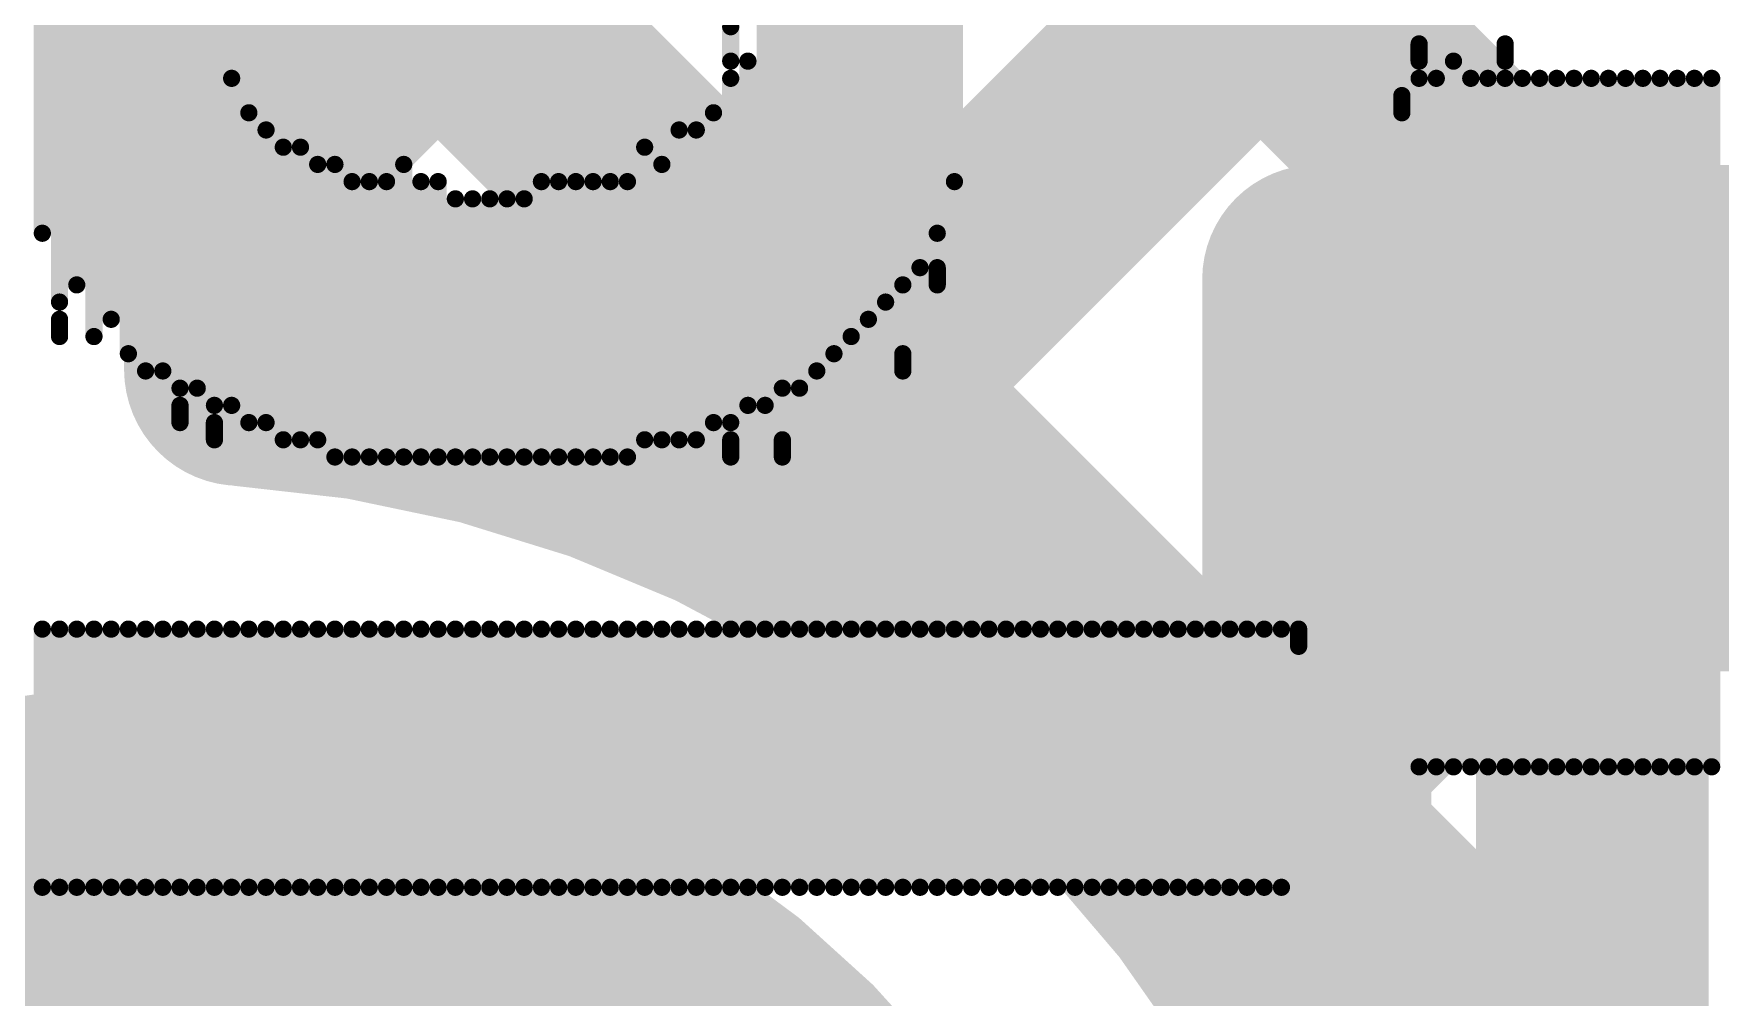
# Model space of a CAD drawing. Header units: millimetres. Extents: x 1.22 to 4.12, y 1.17 to 3.21.
# Drawn here: x 1.4569 to 1.5149, y 2.3973 to 2.4304 of the extents above; entities that cross this region are included whole.
import ezdxf

# ---------------------------------------------------------------- set-up
doc = ezdxf.new("R2010")
doc.units = ezdxf.units.MM
doc.header["$MEASUREMENT"] = 0
for name, color, linetype in [('BottomLayer', 5, 'Continuous'), ('BottomOverlay', 54, 'Continuous'), ('PadHoleLayer', 156, 'Continuous'), ('TopLayer', 1, 'Continuous'), ('TopOverlay', 2, 'Continuous')]:
    doc.layers.add(name, color=color, linetype=linetype)

# ---------------------------------------------------------------- blocks, each defined once
blk = doc.blocks.new('HDR1X2_B_15')
at = {"layer": 'BottomOverlay', "const_width": 0.007874}
for points in [[(-0.05, -0.05), (-0.05, 0.05)], [(0.15, -0.05), (-0.05, -0.05)]]:
    blk.add_lwpolyline(points, dxfattribs=at)
at = {"layer": 'BottomOverlay', "const_width": 0.003937}
blk.add_lwpolyline([(-0.051969, -0.05, 1), (-0.048031, -0.05, 1)], format="xyb", close=True, dxfattribs=at)
blk.add_lwpolyline([(-0.051969, -0.05, 1), (-0.048031, -0.05, 1)], format="xyb", close=True, dxfattribs=at)

msp = doc.modelspace()

# ---------------------------------------------------------------- linework, layer by layer
at = {"layer": 'BottomLayer', "const_width": 0.008}
for points in [[(1.464, 2.429766), (1.468734, 2.4345)], [(1.464, 2.425666), (1.472834, 2.4345)], [(1.468732, 2.434498), (1.510472, 2.392758)], [(1.481029, 2.414411), (1.501118, 2.4345)], [(1.496795, 2.401892), (1.529402, 2.4345)], [(1.497015, 2.4345), (1.518987, 2.412528)], [(1.464, 2.418902), (1.464, 2.429766)], [(1.510472, 2.412528), (1.591528, 2.412528)], [(1.510472, 2.331472), (1.510472, 2.412528)]]:
    msp.add_lwpolyline(points, dxfattribs=at)
at = {"layer": 'BottomLayer', "const_width": 0.004}
for points in [[(1.462, 2.429766, 1), (1.466, 2.429766, 1)], [(1.462, 2.429766, 1), (1.466, 2.429766, 1)], [(1.462, 2.425666, 1), (1.466, 2.425666, 1)], [(1.462, 2.418902, 1), (1.466, 2.418902, 1)], [(1.462, 2.418902, 1), (1.466, 2.418902, 1)], [(1.479029, 2.414411, 1), (1.483029, 2.414411, 1)], [(1.508472, 2.412528, 1), (1.512472, 2.412528, 1)], [(1.508472, 2.412528, 1), (1.512472, 2.412528, 1)], [(1.494795, 2.401892, 1), (1.498795, 2.401892, 1)]]:
    msp.add_lwpolyline(points, format="xyb", close=True, dxfattribs=at)
at = {"layer": 'BottomLayer', "const_width": 0.008}
msp.add_lwpolyline([(1.464, 2.418902, -0.395228), (1.507, 2.373)], format="xyb", dxfattribs=at)
at = {"layer": 'PadHoleLayer', "const_width": 0.035}
msp.add_lwpolyline([(1.4435, 2.373, 1), (1.4785, 2.373, 1)], format="xyb", close=True, dxfattribs=at)
at = {"layer": 'TopLayer', "const_width": 0.008}
for points in [[(1.464, 2.418902), (1.464, 2.716548)], [(1.464, 2.425666), (1.630261, 2.591927)], [(1.481029, 2.414411), (1.5505, 2.483882)], [(1.464, 2.467515), (1.518987, 2.412528)], [(1.464, 2.439231), (1.510472, 2.392758)], [(1.496795, 2.401892), (1.530272, 2.43537)], [(1.510472, 2.331472), (1.510472, 2.412528)], [(1.510472, 2.412528), (1.53, 2.412528)]]:
    msp.add_lwpolyline(points, dxfattribs=at)
at = {"layer": 'TopLayer', "const_width": 0.004}
for points in [[(1.462, 2.425666, 1), (1.466, 2.425666, 1)], [(1.462, 2.418902, 1), (1.466, 2.418902, 1)], [(1.462, 2.418902, 1), (1.466, 2.418902, 1)], [(1.479029, 2.414411, 1), (1.483029, 2.414411, 1)], [(1.508472, 2.412528, 1), (1.512472, 2.412528, 1)], [(1.508472, 2.412528, 1), (1.512472, 2.412528, 1)], [(1.494795, 2.401892, 1), (1.498795, 2.401892, 1)]]:
    msp.add_lwpolyline(points, format="xyb", close=True, dxfattribs=at)
at = {"layer": 'TopLayer', "const_width": 0.008}
msp.add_lwpolyline([(1.464, 2.418902, -0.395228), (1.507, 2.373)], format="xyb", dxfattribs=at)
at = {"layer": 'TopOverlay', "const_width": 0.000592}
for points in [[(1.459557, 2.420628), (1.459557, 2.446659)], [(1.460148, 2.419445), (1.460148, 2.446659)], [(1.46074, 2.418853), (1.46074, 2.446659)], [(1.461332, 2.418853), (1.461332, 2.446659)], [(1.461923, 2.418261), (1.461923, 2.446659)], [(1.462515, 2.418261), (1.462515, 2.446659)], [(1.463106, 2.41767), (1.463106, 2.446659)], [(1.482038, 2.41767), (1.482038, 2.446659)], [(1.482629, 2.418261), (1.482629, 2.446659)], [(1.483221, 2.418261), (1.483221, 2.446659)], [(1.483813, 2.418853), (1.483813, 2.446659)], [(1.484404, 2.419445), (1.484404, 2.446659)], [(1.484996, 2.420036), (1.484996, 2.446659)], [(1.485588, 2.420628), (1.485588, 2.437785)], [(1.458965, 2.420036), (1.458965, 2.437193)], [(1.458373, 2.421811), (1.458373, 2.436601)], [(1.486179, 2.42122), (1.486179, 2.436601)], [(1.486771, 2.421811), (1.486771, 2.43601)], [(1.457782, 2.42122), (1.457782, 2.435418)], [(1.487362, 2.422403), (1.487362, 2.435418)], [(1.45719, 2.423586), (1.45719, 2.434827)], [(1.487954, 2.423586), (1.487954, 2.434235)], [(1.488546, 2.425361), (1.488546, 2.43246)], [(1.480855, 2.429502), (1.480855, 2.430685)], [(1.504519, 2.429502), (1.504519, 2.430094)], [(1.507477, 2.429502), (1.507477, 2.430094)], [(1.481446, 2.41767), (1.481446, 2.429502)], [(1.505702, 2.405246), (1.505702, 2.429502)], [(1.463698, 2.41767), (1.463698, 2.428911)], [(1.480855, 2.417078), (1.480855, 2.428911)], [(1.504519, 2.405246), (1.504519, 2.428911)], [(1.505111, 2.405246), (1.505111, 2.428911)], [(1.506294, 2.405246), (1.506294, 2.428911)], [(1.506885, 2.405246), (1.506885, 2.428911)], [(1.507477, 2.405246), (1.507477, 2.428911)], [(1.508069, 2.405246), (1.508069, 2.428911)], [(1.50866, 2.405246), (1.50866, 2.428911)], [(1.509252, 2.405246), (1.509252, 2.428911)], [(1.509843, 2.405246), (1.509843, 2.428911)], [(1.510435, 2.405246), (1.510435, 2.428911)], [(1.511027, 2.405246), (1.511027, 2.428911)], [(1.511618, 2.405246), (1.511618, 2.428911)], [(1.51221, 2.405246), (1.51221, 2.428911)], [(1.512801, 2.405246), (1.512801, 2.428911)], [(1.513393, 2.405246), (1.513393, 2.428911)], [(1.513985, 2.405246), (1.513985, 2.428911)], [(1.514576, 2.405246), (1.514576, 2.428911)], [(1.503927, 2.427727), (1.503927, 2.428319)], [(1.46429, 2.417078), (1.46429, 2.427727)], [(1.480263, 2.417078), (1.480263, 2.427727)], [(1.464881, 2.417078), (1.464881, 2.427136)], [(1.47908, 2.416487), (1.47908, 2.427136)], [(1.479671, 2.416487), (1.479671, 2.427136)], [(1.465473, 2.416487), (1.465473, 2.426544)], [(1.466064, 2.416487), (1.466064, 2.426544)], [(1.477896, 2.416487), (1.477896, 2.426544)], [(1.466656, 2.416487), (1.466656, 2.425952)], [(1.467248, 2.415895), (1.467248, 2.425952)], [(1.469614, 2.415895), (1.469614, 2.425952)], [(1.478488, 2.416487), (1.478488, 2.425952)], [(1.467839, 2.415895), (1.467839, 2.425361)], [(1.468431, 2.415895), (1.468431, 2.425361)], [(1.469022, 2.415895), (1.469022, 2.425361)], [(1.470206, 2.415895), (1.470206, 2.425361)], [(1.470797, 2.415895), (1.470797, 2.425361)], [(1.474347, 2.415895), (1.474347, 2.425361)], [(1.474938, 2.415895), (1.474938, 2.425361)], [(1.47553, 2.415895), (1.47553, 2.425361)], [(1.476122, 2.415895), (1.476122, 2.425361)], [(1.476713, 2.415895), (1.476713, 2.425361)], [(1.477305, 2.415895), (1.477305, 2.425361)], [(1.471389, 2.415895), (1.471389, 2.424769)], [(1.47198, 2.415895), (1.47198, 2.424769)], [(1.472572, 2.415895), (1.472572, 2.424769)], [(1.473164, 2.415895), (1.473164, 2.424769)], [(1.473755, 2.415895), (1.473755, 2.424769)], [(1.487954, 2.421811), (1.487954, 2.422403)], [(1.457782, 2.420036), (1.457782, 2.420628)], [(1.486771, 2.418853), (1.486771, 2.419445)], [(1.461923, 2.417078), (1.461923, 2.41767)], [(1.463106, 2.416487), (1.463106, 2.417078)], [(1.480855, 2.415895), (1.480855, 2.416487)], [(1.482629, 2.415895), (1.482629, 2.416487)], [(1.45719, 2.401105), (1.45719, 2.409979)], [(1.457782, 2.401105), (1.457782, 2.409979)], [(1.458373, 2.401105), (1.458373, 2.409979)], [(1.458965, 2.401105), (1.458965, 2.409979)], [(1.459557, 2.401105), (1.459557, 2.409979)], [(1.460148, 2.401105), (1.460148, 2.409979)], [(1.46074, 2.401105), (1.46074, 2.409979)], [(1.461332, 2.401105), (1.461332, 2.409979)], [(1.461923, 2.401105), (1.461923, 2.409979)], [(1.462515, 2.401105), (1.462515, 2.409979)], [(1.463106, 2.401105), (1.463106, 2.409979)], [(1.463698, 2.401105), (1.463698, 2.409979)], [(1.46429, 2.401105), (1.46429, 2.409979)], [(1.464881, 2.401105), (1.464881, 2.409979)], [(1.465473, 2.401105), (1.465473, 2.409979)], [(1.466064, 2.401105), (1.466064, 2.409979)], [(1.466656, 2.401105), (1.466656, 2.409979)], [(1.467248, 2.401105), (1.467248, 2.409979)], [(1.467839, 2.401105), (1.467839, 2.409979)], [(1.468431, 2.401105), (1.468431, 2.409979)], [(1.469022, 2.401105), (1.469022, 2.409979)], [(1.469614, 2.401105), (1.469614, 2.409979)], [(1.470206, 2.401105), (1.470206, 2.409979)], [(1.470797, 2.401105), (1.470797, 2.409979)], [(1.471389, 2.401105), (1.471389, 2.409979)], [(1.47198, 2.401105), (1.47198, 2.409979)], [(1.472572, 2.401105), (1.472572, 2.409979)], [(1.473164, 2.401105), (1.473164, 2.409979)], [(1.473755, 2.401105), (1.473755, 2.409979)], [(1.474347, 2.401105), (1.474347, 2.409979)], [(1.474938, 2.401105), (1.474938, 2.409979)], [(1.47553, 2.401105), (1.47553, 2.409979)], [(1.476122, 2.401105), (1.476122, 2.409979)], [(1.476713, 2.401105), (1.476713, 2.409979)], [(1.477305, 2.401105), (1.477305, 2.409979)], [(1.477896, 2.401105), (1.477896, 2.409979)], [(1.478488, 2.401105), (1.478488, 2.409979)], [(1.47908, 2.401105), (1.47908, 2.409979)], [(1.479671, 2.401105), (1.479671, 2.409979)], [(1.480263, 2.401105), (1.480263, 2.409979)], [(1.480855, 2.401105), (1.480855, 2.409979)], [(1.481446, 2.401105), (1.481446, 2.409979)], [(1.482038, 2.401105), (1.482038, 2.409979)], [(1.482629, 2.401105), (1.482629, 2.409979)], [(1.483221, 2.401105), (1.483221, 2.409979)], [(1.483813, 2.401105), (1.483813, 2.409979)], [(1.484404, 2.401105), (1.484404, 2.409979)], [(1.484996, 2.401105), (1.484996, 2.409979)], [(1.485588, 2.401105), (1.485588, 2.409979)], [(1.486179, 2.401105), (1.486179, 2.409979)], [(1.486771, 2.401105), (1.486771, 2.409979)], [(1.487362, 2.401105), (1.487362, 2.409979)], [(1.487954, 2.401105), (1.487954, 2.409979)], [(1.488546, 2.401105), (1.488546, 2.409979)], [(1.489137, 2.401105), (1.489137, 2.409979)], [(1.489729, 2.401105), (1.489729, 2.409979)], [(1.49032, 2.401105), (1.49032, 2.409979)], [(1.490912, 2.401105), (1.490912, 2.409979)], [(1.491504, 2.401105), (1.491504, 2.409979)], [(1.492095, 2.401105), (1.492095, 2.409979)], [(1.492687, 2.401105), (1.492687, 2.409979)], [(1.493278, 2.401105), (1.493278, 2.409979)], [(1.49387, 2.401105), (1.49387, 2.409979)], [(1.494462, 2.401105), (1.494462, 2.409979)], [(1.495053, 2.401105), (1.495053, 2.409979)], [(1.495645, 2.401105), (1.495645, 2.409979)], [(1.496236, 2.401105), (1.496236, 2.409979)], [(1.496828, 2.401105), (1.496828, 2.409979)], [(1.49742, 2.401105), (1.49742, 2.409979)], [(1.498011, 2.401105), (1.498011, 2.409979)], [(1.498603, 2.401105), (1.498603, 2.409979)], [(1.499194, 2.401105), (1.499194, 2.409979)], [(1.499786, 2.401105), (1.499786, 2.409979)], [(1.500378, 2.409387), (1.500378, 2.409979)]]:
    msp.add_lwpolyline(points, dxfattribs=at)
at = {"layer": 'TopOverlay', "const_width": 0.000296}
for points in [[(1.480707, 2.430685, 1), (1.481002, 2.430685, 1)], [(1.504371, 2.430094, 1), (1.504667, 2.430094, 1)], [(1.507329, 2.430094, 1), (1.507625, 2.430094, 1)], [(1.480707, 2.429502, 1), (1.481002, 2.429502, 1)], [(1.481298, 2.429502, 1), (1.481594, 2.429502, 1)], [(1.504371, 2.429502, 1), (1.504667, 2.429502, 1)], [(1.505554, 2.429502, 1), (1.50585, 2.429502, 1)], [(1.507329, 2.429502, 1), (1.507625, 2.429502, 1)], [(1.46355, 2.428911, 1), (1.463846, 2.428911, 1)], [(1.480707, 2.428911, 1), (1.481002, 2.428911, 1)], [(1.504371, 2.428911, 1), (1.504667, 2.428911, 1)], [(1.504963, 2.428911, 1), (1.505258, 2.428911, 1)], [(1.506146, 2.428911, 1), (1.506442, 2.428911, 1)], [(1.506738, 2.428911, 1), (1.507033, 2.428911, 1)], [(1.507329, 2.428911, 1), (1.507625, 2.428911, 1)], [(1.507921, 2.428911, 1), (1.508217, 2.428911, 1)], [(1.508512, 2.428911, 1), (1.508808, 2.428911, 1)], [(1.509104, 2.428911, 1), (1.5094, 2.428911, 1)], [(1.509696, 2.428911, 1), (1.509991, 2.428911, 1)], [(1.510287, 2.428911, 1), (1.510583, 2.428911, 1)], [(1.510879, 2.428911, 1), (1.511175, 2.428911, 1)], [(1.51147, 2.428911, 1), (1.511766, 2.428911, 1)], [(1.512062, 2.428911, 1), (1.512358, 2.428911, 1)], [(1.512654, 2.428911, 1), (1.512949, 2.428911, 1)], [(1.513245, 2.428911, 1), (1.513541, 2.428911, 1)], [(1.513837, 2.428911, 1), (1.514133, 2.428911, 1)], [(1.514428, 2.428911, 1), (1.514724, 2.428911, 1)], [(1.503779, 2.428319, 1), (1.504075, 2.428319, 1)], [(1.464142, 2.427727, 1), (1.464438, 2.427727, 1)], [(1.480115, 2.427727, 1), (1.480411, 2.427727, 1)], [(1.503779, 2.427727, 1), (1.504075, 2.427727, 1)], [(1.464733, 2.427136, 1), (1.465029, 2.427136, 1)], [(1.478932, 2.427136, 1), (1.479228, 2.427136, 1)], [(1.479523, 2.427136, 1), (1.479819, 2.427136, 1)], [(1.465325, 2.426544, 1), (1.465621, 2.426544, 1)], [(1.465917, 2.426544, 1), (1.466212, 2.426544, 1)], [(1.477749, 2.426544, 1), (1.478044, 2.426544, 1)], [(1.466508, 2.425952, 1), (1.466804, 2.425952, 1)], [(1.4671, 2.425952, 1), (1.467396, 2.425952, 1)], [(1.469466, 2.425952, 1), (1.469762, 2.425952, 1)], [(1.47834, 2.425952, 1), (1.478636, 2.425952, 1)], [(1.467691, 2.425361, 1), (1.467987, 2.425361, 1)], [(1.468283, 2.425361, 1), (1.468579, 2.425361, 1)], [(1.468875, 2.425361, 1), (1.46917, 2.425361, 1)], [(1.470058, 2.425361, 1), (1.470354, 2.425361, 1)], [(1.470649, 2.425361, 1), (1.470945, 2.425361, 1)], [(1.474199, 2.425361, 1), (1.474495, 2.425361, 1)], [(1.474791, 2.425361, 1), (1.475086, 2.425361, 1)], [(1.475382, 2.425361, 1), (1.475678, 2.425361, 1)], [(1.475974, 2.425361, 1), (1.47627, 2.425361, 1)], [(1.476565, 2.425361, 1), (1.476861, 2.425361, 1)], [(1.477157, 2.425361, 1), (1.477453, 2.425361, 1)], [(1.488398, 2.425361, 1), (1.488693, 2.425361, 1)], [(1.471241, 2.424769, 1), (1.471537, 2.424769, 1)], [(1.471833, 2.424769, 1), (1.472128, 2.424769, 1)], [(1.472424, 2.424769, 1), (1.47272, 2.424769, 1)], [(1.473016, 2.424769, 1), (1.473312, 2.424769, 1)], [(1.473607, 2.424769, 1), (1.473903, 2.424769, 1)], [(1.457042, 2.423586, 1), (1.457338, 2.423586, 1)], [(1.487806, 2.423586, 1), (1.488102, 2.423586, 1)], [(1.487214, 2.422403, 1), (1.48751, 2.422403, 1)], [(1.487806, 2.422403, 1), (1.488102, 2.422403, 1)], [(1.458226, 2.421811, 1), (1.458521, 2.421811, 1)], [(1.486623, 2.421811, 1), (1.486919, 2.421811, 1)], [(1.487806, 2.421811, 1), (1.488102, 2.421811, 1)], [(1.457634, 2.42122, 1), (1.45793, 2.42122, 1)], [(1.486031, 2.42122, 1), (1.486327, 2.42122, 1)], [(1.457634, 2.420628, 1), (1.45793, 2.420628, 1)], [(1.459409, 2.420628, 1), (1.459705, 2.420628, 1)], [(1.48544, 2.420628, 1), (1.485735, 2.420628, 1)], [(1.457634, 2.420036, 1), (1.45793, 2.420036, 1)], [(1.458817, 2.420036, 1), (1.459113, 2.420036, 1)], [(1.484848, 2.420036, 1), (1.485144, 2.420036, 1)], [(1.46, 2.419445, 1), (1.460296, 2.419445, 1)], [(1.484256, 2.419445, 1), (1.484552, 2.419445, 1)], [(1.486623, 2.419445, 1), (1.486919, 2.419445, 1)], [(1.460592, 2.418853, 1), (1.460888, 2.418853, 1)], [(1.461184, 2.418853, 1), (1.461479, 2.418853, 1)], [(1.483665, 2.418853, 1), (1.483961, 2.418853, 1)], [(1.486623, 2.418853, 1), (1.486919, 2.418853, 1)], [(1.461775, 2.418261, 1), (1.462071, 2.418261, 1)], [(1.462367, 2.418261, 1), (1.462663, 2.418261, 1)], [(1.482482, 2.418261, 1), (1.482777, 2.418261, 1)], [(1.483073, 2.418261, 1), (1.483369, 2.418261, 1)], [(1.461775, 2.41767, 1), (1.462071, 2.41767, 1)], [(1.462958, 2.41767, 1), (1.463254, 2.41767, 1)], [(1.46355, 2.41767, 1), (1.463846, 2.41767, 1)], [(1.481298, 2.41767, 1), (1.481594, 2.41767, 1)], [(1.48189, 2.41767, 1), (1.482186, 2.41767, 1)], [(1.461775, 2.417078, 1), (1.462071, 2.417078, 1)], [(1.462958, 2.417078, 1), (1.463254, 2.417078, 1)], [(1.464142, 2.417078, 1), (1.464438, 2.417078, 1)], [(1.464733, 2.417078, 1), (1.465029, 2.417078, 1)], [(1.480115, 2.417078, 1), (1.480411, 2.417078, 1)], [(1.480707, 2.417078, 1), (1.481002, 2.417078, 1)], [(1.462958, 2.416487, 1), (1.463254, 2.416487, 1)], [(1.465325, 2.416487, 1), (1.465621, 2.416487, 1)], [(1.465917, 2.416487, 1), (1.466212, 2.416487, 1)], [(1.466508, 2.416487, 1), (1.466804, 2.416487, 1)], [(1.477749, 2.416487, 1), (1.478044, 2.416487, 1)], [(1.47834, 2.416487, 1), (1.478636, 2.416487, 1)], [(1.478932, 2.416487, 1), (1.479228, 2.416487, 1)], [(1.479523, 2.416487, 1), (1.479819, 2.416487, 1)], [(1.480707, 2.416487, 1), (1.481002, 2.416487, 1)], [(1.482482, 2.416487, 1), (1.482777, 2.416487, 1)], [(1.4671, 2.415895, 1), (1.467396, 2.415895, 1)], [(1.467691, 2.415895, 1), (1.467987, 2.415895, 1)], [(1.468283, 2.415895, 1), (1.468579, 2.415895, 1)], [(1.468875, 2.415895, 1), (1.46917, 2.415895, 1)], [(1.469466, 2.415895, 1), (1.469762, 2.415895, 1)], [(1.470058, 2.415895, 1), (1.470354, 2.415895, 1)], [(1.470649, 2.415895, 1), (1.470945, 2.415895, 1)], [(1.471241, 2.415895, 1), (1.471537, 2.415895, 1)], [(1.471833, 2.415895, 1), (1.472128, 2.415895, 1)], [(1.472424, 2.415895, 1), (1.47272, 2.415895, 1)], [(1.473016, 2.415895, 1), (1.473312, 2.415895, 1)], [(1.473607, 2.415895, 1), (1.473903, 2.415895, 1)], [(1.474199, 2.415895, 1), (1.474495, 2.415895, 1)], [(1.474791, 2.415895, 1), (1.475086, 2.415895, 1)], [(1.475382, 2.415895, 1), (1.475678, 2.415895, 1)], [(1.475974, 2.415895, 1), (1.47627, 2.415895, 1)], [(1.476565, 2.415895, 1), (1.476861, 2.415895, 1)], [(1.477157, 2.415895, 1), (1.477453, 2.415895, 1)], [(1.480707, 2.415895, 1), (1.481002, 2.415895, 1)], [(1.482482, 2.415895, 1), (1.482777, 2.415895, 1)], [(1.457042, 2.409979, 1), (1.457338, 2.409979, 1)], [(1.457634, 2.409979, 1), (1.45793, 2.409979, 1)], [(1.458226, 2.409979, 1), (1.458521, 2.409979, 1)], [(1.458817, 2.409979, 1), (1.459113, 2.409979, 1)], [(1.459409, 2.409979, 1), (1.459705, 2.409979, 1)], [(1.46, 2.409979, 1), (1.460296, 2.409979, 1)], [(1.460592, 2.409979, 1), (1.460888, 2.409979, 1)], [(1.461184, 2.409979, 1), (1.461479, 2.409979, 1)], [(1.461775, 2.409979, 1), (1.462071, 2.409979, 1)], [(1.462367, 2.409979, 1), (1.462663, 2.409979, 1)], [(1.462958, 2.409979, 1), (1.463254, 2.409979, 1)], [(1.46355, 2.409979, 1), (1.463846, 2.409979, 1)], [(1.464142, 2.409979, 1), (1.464438, 2.409979, 1)], [(1.464733, 2.409979, 1), (1.465029, 2.409979, 1)], [(1.465325, 2.409979, 1), (1.465621, 2.409979, 1)], [(1.465917, 2.409979, 1), (1.466212, 2.409979, 1)], [(1.466508, 2.409979, 1), (1.466804, 2.409979, 1)], [(1.4671, 2.409979, 1), (1.467396, 2.409979, 1)], [(1.467691, 2.409979, 1), (1.467987, 2.409979, 1)], [(1.468283, 2.409979, 1), (1.468579, 2.409979, 1)], [(1.468875, 2.409979, 1), (1.46917, 2.409979, 1)], [(1.469466, 2.409979, 1), (1.469762, 2.409979, 1)], [(1.470058, 2.409979, 1), (1.470354, 2.409979, 1)], [(1.470649, 2.409979, 1), (1.470945, 2.409979, 1)], [(1.471241, 2.409979, 1), (1.471537, 2.409979, 1)], [(1.471833, 2.409979, 1), (1.472128, 2.409979, 1)], [(1.472424, 2.409979, 1), (1.47272, 2.409979, 1)], [(1.473016, 2.409979, 1), (1.473312, 2.409979, 1)], [(1.473607, 2.409979, 1), (1.473903, 2.409979, 1)], [(1.474199, 2.409979, 1), (1.474495, 2.409979, 1)], [(1.474791, 2.409979, 1), (1.475086, 2.409979, 1)], [(1.475382, 2.409979, 1), (1.475678, 2.409979, 1)], [(1.475974, 2.409979, 1), (1.47627, 2.409979, 1)], [(1.476565, 2.409979, 1), (1.476861, 2.409979, 1)], [(1.477157, 2.409979, 1), (1.477453, 2.409979, 1)], [(1.477749, 2.409979, 1), (1.478044, 2.409979, 1)], [(1.47834, 2.409979, 1), (1.478636, 2.409979, 1)], [(1.478932, 2.409979, 1), (1.479228, 2.409979, 1)], [(1.479523, 2.409979, 1), (1.479819, 2.409979, 1)], [(1.480115, 2.409979, 1), (1.480411, 2.409979, 1)], [(1.480707, 2.409979, 1), (1.481002, 2.409979, 1)], [(1.481298, 2.409979, 1), (1.481594, 2.409979, 1)], [(1.48189, 2.409979, 1), (1.482186, 2.409979, 1)], [(1.482482, 2.409979, 1), (1.482777, 2.409979, 1)], [(1.483073, 2.409979, 1), (1.483369, 2.409979, 1)], [(1.483665, 2.409979, 1), (1.483961, 2.409979, 1)], [(1.484256, 2.409979, 1), (1.484552, 2.409979, 1)], [(1.484848, 2.409979, 1), (1.485144, 2.409979, 1)], [(1.48544, 2.409979, 1), (1.485735, 2.409979, 1)], [(1.486031, 2.409979, 1), (1.486327, 2.409979, 1)], [(1.486623, 2.409979, 1), (1.486919, 2.409979, 1)], [(1.487214, 2.409979, 1), (1.48751, 2.409979, 1)], [(1.487806, 2.409979, 1), (1.488102, 2.409979, 1)], [(1.488398, 2.409979, 1), (1.488693, 2.409979, 1)], [(1.488989, 2.409979, 1), (1.489285, 2.409979, 1)], [(1.489581, 2.409979, 1), (1.489877, 2.409979, 1)], [(1.490172, 2.409979, 1), (1.490468, 2.409979, 1)], [(1.490764, 2.409979, 1), (1.49106, 2.409979, 1)], [(1.491356, 2.409979, 1), (1.491651, 2.409979, 1)], [(1.491947, 2.409979, 1), (1.492243, 2.409979, 1)], [(1.492539, 2.409979, 1), (1.492835, 2.409979, 1)], [(1.49313, 2.409979, 1), (1.493426, 2.409979, 1)], [(1.493722, 2.409979, 1), (1.494018, 2.409979, 1)], [(1.494314, 2.409979, 1), (1.494609, 2.409979, 1)], [(1.494905, 2.409979, 1), (1.495201, 2.409979, 1)], [(1.495497, 2.409979, 1), (1.495793, 2.409979, 1)], [(1.496088, 2.409979, 1), (1.496384, 2.409979, 1)], [(1.49668, 2.409979, 1), (1.496976, 2.409979, 1)], [(1.497272, 2.409979, 1), (1.497567, 2.409979, 1)], [(1.497863, 2.409979, 1), (1.498159, 2.409979, 1)], [(1.498455, 2.409979, 1), (1.498751, 2.409979, 1)], [(1.499046, 2.409979, 1), (1.499342, 2.409979, 1)], [(1.499638, 2.409979, 1), (1.499934, 2.409979, 1)], [(1.50023, 2.409979, 1), (1.500526, 2.409979, 1)], [(1.50023, 2.409387, 1), (1.500526, 2.409387, 1)], [(1.504371, 2.405246, 1), (1.504667, 2.405246, 1)], [(1.504963, 2.405246, 1), (1.505258, 2.405246, 1)], [(1.505554, 2.405246, 1), (1.50585, 2.405246, 1)], [(1.506146, 2.405246, 1), (1.506442, 2.405246, 1)], [(1.506738, 2.405246, 1), (1.507033, 2.405246, 1)], [(1.507329, 2.405246, 1), (1.507625, 2.405246, 1)], [(1.507921, 2.405246, 1), (1.508217, 2.405246, 1)], [(1.508512, 2.405246, 1), (1.508808, 2.405246, 1)], [(1.509104, 2.405246, 1), (1.5094, 2.405246, 1)], [(1.509696, 2.405246, 1), (1.509991, 2.405246, 1)], [(1.510287, 2.405246, 1), (1.510583, 2.405246, 1)], [(1.510879, 2.405246, 1), (1.511175, 2.405246, 1)], [(1.51147, 2.405246, 1), (1.511766, 2.405246, 1)], [(1.512062, 2.405246, 1), (1.512358, 2.405246, 1)], [(1.512654, 2.405246, 1), (1.512949, 2.405246, 1)], [(1.513245, 2.405246, 1), (1.513541, 2.405246, 1)], [(1.513837, 2.405246, 1), (1.514133, 2.405246, 1)], [(1.514428, 2.405246, 1), (1.514724, 2.405246, 1)], [(1.457042, 2.401105, 1), (1.457338, 2.401105, 1)], [(1.457634, 2.401105, 1), (1.45793, 2.401105, 1)], [(1.458226, 2.401105, 1), (1.458521, 2.401105, 1)], [(1.458817, 2.401105, 1), (1.459113, 2.401105, 1)], [(1.459409, 2.401105, 1), (1.459705, 2.401105, 1)], [(1.46, 2.401105, 1), (1.460296, 2.401105, 1)], [(1.460592, 2.401105, 1), (1.460888, 2.401105, 1)], [(1.461184, 2.401105, 1), (1.461479, 2.401105, 1)], [(1.461775, 2.401105, 1), (1.462071, 2.401105, 1)], [(1.462367, 2.401105, 1), (1.462663, 2.401105, 1)], [(1.462958, 2.401105, 1), (1.463254, 2.401105, 1)], [(1.46355, 2.401105, 1), (1.463846, 2.401105, 1)], [(1.464142, 2.401105, 1), (1.464438, 2.401105, 1)], [(1.464733, 2.401105, 1), (1.465029, 2.401105, 1)], [(1.465325, 2.401105, 1), (1.465621, 2.401105, 1)], [(1.465917, 2.401105, 1), (1.466212, 2.401105, 1)], [(1.466508, 2.401105, 1), (1.466804, 2.401105, 1)], [(1.4671, 2.401105, 1), (1.467396, 2.401105, 1)], [(1.467691, 2.401105, 1), (1.467987, 2.401105, 1)], [(1.468283, 2.401105, 1), (1.468579, 2.401105, 1)], [(1.468875, 2.401105, 1), (1.46917, 2.401105, 1)], [(1.469466, 2.401105, 1), (1.469762, 2.401105, 1)], [(1.470058, 2.401105, 1), (1.470354, 2.401105, 1)], [(1.470649, 2.401105, 1), (1.470945, 2.401105, 1)], [(1.471241, 2.401105, 1), (1.471537, 2.401105, 1)], [(1.471833, 2.401105, 1), (1.472128, 2.401105, 1)], [(1.472424, 2.401105, 1), (1.47272, 2.401105, 1)], [(1.473016, 2.401105, 1), (1.473312, 2.401105, 1)], [(1.473607, 2.401105, 1), (1.473903, 2.401105, 1)], [(1.474199, 2.401105, 1), (1.474495, 2.401105, 1)], [(1.474791, 2.401105, 1), (1.475086, 2.401105, 1)], [(1.475382, 2.401105, 1), (1.475678, 2.401105, 1)], [(1.475974, 2.401105, 1), (1.47627, 2.401105, 1)], [(1.476565, 2.401105, 1), (1.476861, 2.401105, 1)], [(1.477157, 2.401105, 1), (1.477453, 2.401105, 1)], [(1.477749, 2.401105, 1), (1.478044, 2.401105, 1)], [(1.47834, 2.401105, 1), (1.478636, 2.401105, 1)], [(1.478932, 2.401105, 1), (1.479228, 2.401105, 1)], [(1.479523, 2.401105, 1), (1.479819, 2.401105, 1)], [(1.480115, 2.401105, 1), (1.480411, 2.401105, 1)], [(1.480707, 2.401105, 1), (1.481002, 2.401105, 1)], [(1.481298, 2.401105, 1), (1.481594, 2.401105, 1)], [(1.48189, 2.401105, 1), (1.482186, 2.401105, 1)], [(1.482482, 2.401105, 1), (1.482777, 2.401105, 1)], [(1.483073, 2.401105, 1), (1.483369, 2.401105, 1)], [(1.483665, 2.401105, 1), (1.483961, 2.401105, 1)], [(1.484256, 2.401105, 1), (1.484552, 2.401105, 1)], [(1.484848, 2.401105, 1), (1.485144, 2.401105, 1)], [(1.48544, 2.401105, 1), (1.485735, 2.401105, 1)], [(1.486031, 2.401105, 1), (1.486327, 2.401105, 1)], [(1.486623, 2.401105, 1), (1.486919, 2.401105, 1)], [(1.487214, 2.401105, 1), (1.48751, 2.401105, 1)], [(1.487806, 2.401105, 1), (1.488102, 2.401105, 1)], [(1.488398, 2.401105, 1), (1.488693, 2.401105, 1)], [(1.488989, 2.401105, 1), (1.489285, 2.401105, 1)], [(1.489581, 2.401105, 1), (1.489877, 2.401105, 1)], [(1.490172, 2.401105, 1), (1.490468, 2.401105, 1)], [(1.490764, 2.401105, 1), (1.49106, 2.401105, 1)], [(1.491356, 2.401105, 1), (1.491651, 2.401105, 1)], [(1.491947, 2.401105, 1), (1.492243, 2.401105, 1)], [(1.492539, 2.401105, 1), (1.492835, 2.401105, 1)], [(1.49313, 2.401105, 1), (1.493426, 2.401105, 1)], [(1.493722, 2.401105, 1), (1.494018, 2.401105, 1)], [(1.494314, 2.401105, 1), (1.494609, 2.401105, 1)], [(1.494905, 2.401105, 1), (1.495201, 2.401105, 1)], [(1.495497, 2.401105, 1), (1.495793, 2.401105, 1)], [(1.496088, 2.401105, 1), (1.496384, 2.401105, 1)], [(1.49668, 2.401105, 1), (1.496976, 2.401105, 1)], [(1.497272, 2.401105, 1), (1.497567, 2.401105, 1)], [(1.497863, 2.401105, 1), (1.498159, 2.401105, 1)], [(1.498455, 2.401105, 1), (1.498751, 2.401105, 1)], [(1.499046, 2.401105, 1), (1.499342, 2.401105, 1)], [(1.499638, 2.401105, 1), (1.499934, 2.401105, 1)]]:
    msp.add_lwpolyline(points, format="xyb", close=True, dxfattribs=at)

# ---------------------------------------------------------------- block references
at = {"rotation": 270}
msp.add_blockref('HDR1X2_B_15', (1.551, 2.372), dxfattribs=at)

doc.saveas('drawing.dxf')
